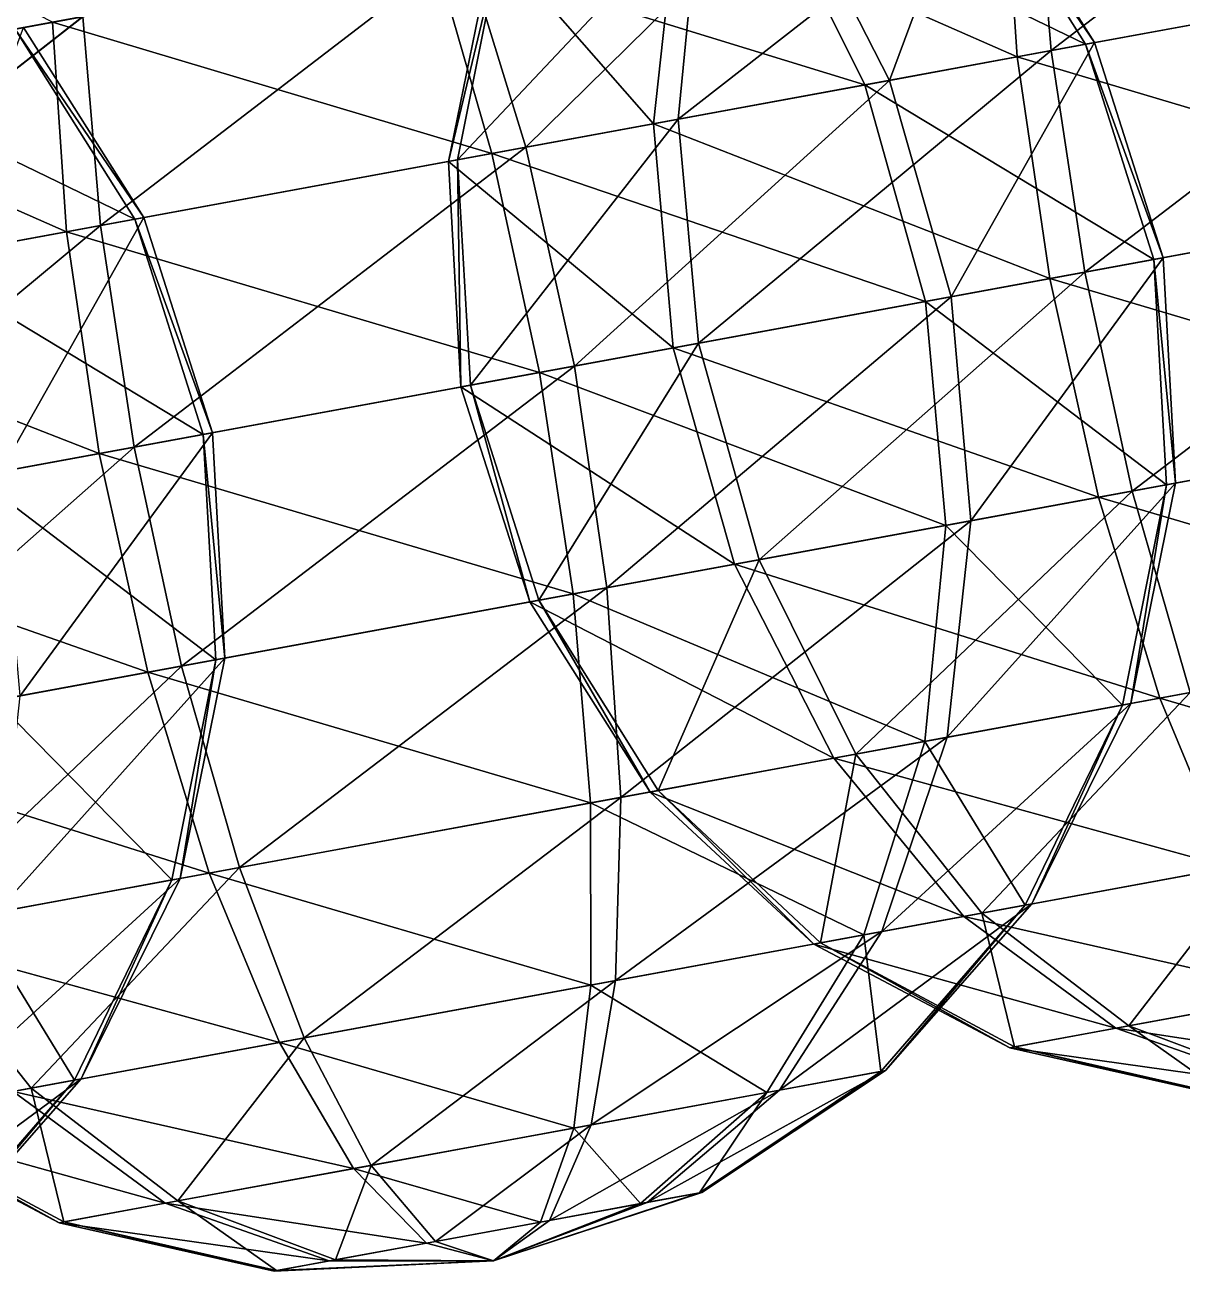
# Model space of a CAD drawing. Header units: metres. Extents: x -550 to 12, y -466 to 28.
# Drawn here: x -82.45 to -42.33, y -273.66 to -230.45 of the extents above; entities that cross this region are included whole.
import ezdxf

# ---------------------------------------------------------------- set-up
doc = ezdxf.new("R2010")
doc.units = ezdxf.units.M

msp = doc.modelspace()

# ---------------------------------------------------------------- linework, layer by layer
for points in [[(-46.86727, -231.34595, -1143.226), (-47.474937, -224.10083, -1140.3152), (-34.251488, -221.66681, -1140.0292), (-34.25139, -221.6667, -1140.029)], [(-46.86727, -231.34595, -1143.226), (-34.251488, -221.66681, -1140.0292), (-32.11843, -228.63116, -1142.907), (-32.118332, -228.63106, -1142.9069)], [(-92.03033, -232.30203, -1018.61584), (-89.91087, -225.59433, -1015.17377), (-80.44564, -223.85208, -1020.46063), (-80.44554, -223.85197, -1020.4605)], [(-92.03033, -232.30203, -1018.61584), (-80.44564, -223.85208, -1020.46063), (-80.43783, -230.16823, -1025.091), (-80.43773, -230.16812, -1025.0908)], [(-59.79702, -233.7259, -1136.0039), (-59.067436, -226.23463, -1133.8402), (-47.474937, -224.10083, -1140.3152), (-47.47484, -224.10072, -1140.3151)], [(-59.79702, -233.7259, -1136.0039), (-47.474937, -224.10083, -1140.3152), (-46.86727, -231.34595, -1143.226), (-46.867172, -231.34584, -1143.2258)], [(-48.03828, -231.5615, -1087.2578), (-48.524834, -224.29408, -1090.1356), (-59.836014, -226.3761, -1097.1061), (-59.835915, -226.37599, -1097.106)], [(-45.67643, -231.12674, -991.76447), (-49.81643, -224.53181, -992.6015), (-56.671783, -225.79366, -981.10034), (-56.671684, -225.79355, -981.1002)], [(-52.465343, -232.37637, -1019.908), (-55.9032, -225.65219, -1017.83435), (-49.535107, -224.48003, -1006.0471), (-49.535007, -224.47992, -1006.047)], [(-52.465343, -232.37637, -1019.908), (-49.535107, -224.48003, -1006.0471), (-45.36266, -231.06898, -1006.76105), (-45.36256, -231.06888, -1006.7609)], [(-45.36266, -231.06898, -1006.76105), (-49.535107, -224.48003, -1006.0471), (-49.81643, -224.53181, -992.6015), (-49.81633, -224.53171, -992.6014)], [(-45.36266, -231.06898, -1006.76105), (-49.81643, -224.53181, -992.6015), (-45.67643, -231.12674, -991.76447), (-45.67633, -231.12663, -991.76434)], [(-33.289444, -228.84671, -1086.9388), (-48.524834, -224.29408, -1090.1356), (-48.03828, -231.5615, -1087.2578), (-48.03818, -231.56139, -1087.2577)], [(-81.487724, -230.36148, -974.9113), (-90.538414, -225.70984, -985.18054), (-92.798904, -232.44351, -981.88184), (-92.798805, -232.4434, -981.8817)], [(-53.322582, -232.53416, -978.9365), (-56.671783, -225.79366, -981.10034), (-68.264275, -227.92746, -974.62524), (-68.264175, -227.92735, -974.6251)], [(-65.08132, -234.69856, -1027.6826), (-67.21438, -227.73422, -1024.8049), (-55.9032, -225.65219, -1017.83435), (-55.9031, -225.65208, -1017.8342)], [(-65.08132, -234.69856, -1027.6826), (-55.9032, -225.65219, -1017.83435), (-52.465343, -232.37637, -1019.908), (-52.465244, -232.37627, -1019.9079)], [(-45.67643, -231.12674, -991.76447), (-56.671783, -225.79366, -981.10034), (-53.322582, -232.53416, -978.9365), (-53.322483, -232.53406, -978.9364)], [(-67.44317, -235.13332, -1123.176), (-65.92278, -227.49649, -1122.339), (-59.067436, -226.23463, -1133.8402), (-59.067337, -226.23453, -1133.8401)], [(-67.44317, -235.13332, -1123.176), (-59.067436, -226.23463, -1133.8402), (-59.79702, -233.7259, -1136.0039), (-59.79692, -233.7258, -1136.0038)], [(-60.65426, -233.8837, -1095.0325), (-59.836014, -226.3761, -1097.1061), (-66.2041, -227.54826, -1108.8934), (-66.204, -227.54816, -1108.8933)], [(-48.03828, -231.5615, -1087.2578), (-59.836014, -226.3761, -1097.1061), (-60.65426, -233.8837, -1095.0325), (-60.65416, -233.88359, -1095.0323)], [(-67.75694, -235.19107, -1108.1794), (-66.2041, -227.54826, -1108.8934), (-65.92278, -227.49649, -1122.339), (-65.92268, -227.49638, -1122.3389)], [(-67.75694, -235.19107, -1108.1794), (-65.92278, -227.49649, -1122.339), (-67.44317, -235.13332, -1123.176), (-67.44307, -235.13321, -1123.1759)], [(-60.65426, -233.8837, -1095.0325), (-66.2041, -227.54826, -1108.8934), (-67.75694, -235.19107, -1108.1794), (-67.75684, -235.19096, -1108.1793)], [(-66.252335, -234.91411, -971.71454), (-68.264275, -227.92746, -974.62524), (-81.487724, -230.36148, -974.9113), (-81.487625, -230.36137, -974.9112)], [(-79.83016, -237.41336, -1028.0017), (-80.43783, -230.16823, -1025.091), (-67.21438, -227.73422, -1024.8049), (-67.21428, -227.73412, -1024.8048)], [(-79.83016, -237.41336, -1028.0017), (-67.21438, -227.73422, -1024.8049), (-65.08132, -234.69856, -1027.6826), (-65.08122, -234.69846, -1027.6825)], [(-53.322582, -232.53416, -978.9365), (-68.264275, -227.92746, -974.62524), (-66.252335, -234.91411, -971.71454), (-66.252235, -234.914, -971.7144)], [(-31.64436, -236.43892, -1085.946), (-33.289444, -228.84671, -1086.9388), (-48.03828, -231.5615, -1087.2578), (-48.03818, -231.56139, -1087.2577)], [(-45.701164, -239.02632, -1144.2188), (-46.86727, -231.34595, -1143.226), (-32.11843, -228.63116, -1142.907), (-32.118332, -228.63106, -1142.9069)], [(-32.11843, -228.63116, -1142.907), (-32.11843, -228.63116, -1142.907), (-46.86727, -231.34595, -1143.226), (-46.867172, -231.34584, -1143.2258)], [(-45.701164, -239.02632, -1144.2188), (-32.11843, -228.63116, -1142.907), (-30.432041, -236.21577, -1143.8884), (-30.431942, -236.21567, -1143.8883)], [(-92.75991, -239.7933, -1020.77966), (-92.03033, -232.30203, -1018.61584), (-80.43783, -230.16823, -1025.091), (-80.43773, -230.16812, -1025.0908)], [(-92.75991, -239.7933, -1020.77966), (-80.43783, -230.16823, -1025.091), (-79.83016, -237.41336, -1028.0017), (-79.83006, -237.41325, -1028.0016)], [(-81.001175, -237.62889, -972.03357), (-81.487724, -230.36148, -974.9113), (-92.798904, -232.44351, -981.88184), (-92.798805, -232.4434, -981.8817)], [(-78.639305, -237.19415, -876.54016), (-82.779305, -230.59923, -877.3772), (-89.63466, -231.86107, -865.87604), (-89.63456, -231.86096, -865.8759)], [(-85.42822, -238.44379, -904.6837), (-82.497986, -230.54744, -890.8228), (-78.32553, -237.1364, -891.53674), (-78.32543, -237.13629, -891.5366)], [(-78.32553, -237.1364, -891.53674), (-82.497986, -230.54744, -890.8228), (-82.779305, -230.59923, -877.3772), (-82.779205, -230.59912, -877.3771)], [(-78.32553, -237.1364, -891.53674), (-82.779305, -230.59923, -877.3772), (-78.639305, -237.19415, -876.54016), (-78.639206, -237.19405, -876.54004)], [(-66.252335, -234.91411, -971.71454), (-81.487724, -230.36148, -974.9113), (-81.001175, -237.62889, -972.03357), (-81.001076, -237.62878, -972.03345)], [(-43.305508, -238.58536, -991.47894), (-45.67643, -231.12674, -991.76447), (-53.322582, -232.53416, -978.9365), (-53.322483, -232.53406, -978.9364)], [(-50.333908, -239.87906, -1020.6153), (-52.465343, -232.37637, -1019.908), (-45.36266, -231.06898, -1006.76105), (-45.36256, -231.06888, -1006.7609)], [(-50.333908, -239.87906, -1020.6153), (-45.36266, -231.06898, -1006.76105), (-42.980667, -238.52556, -1007.0046), (-42.980568, -238.52545, -1007.00446)], [(-42.980667, -238.52556, -1007.0046), (-45.36266, -231.06898, -1006.76105), (-45.67643, -231.12674, -991.76447), (-45.67633, -231.12663, -991.76434)], [(-42.980667, -238.52556, -1007.0046), (-45.67643, -231.12674, -991.76447), (-43.305508, -238.58536, -991.47894), (-43.30541, -238.58525, -991.4788)], [(-46.913483, -239.24948, -1086.2764), (-48.03828, -231.5615, -1087.2578), (-60.65426, -233.8837, -1095.0325), (-60.65416, -233.88359, -1095.0323)], [(-59.087025, -241.49023, -1136.742), (-59.79702, -233.7259, -1136.0039), (-46.86727, -231.34595, -1143.226), (-46.867172, -231.34584, -1143.2258)], [(-59.087025, -241.49023, -1136.742), (-46.86727, -231.34595, -1143.226), (-45.701164, -239.02632, -1144.2188), (-45.701065, -239.02621, -1144.2186)], [(-31.64436, -236.43892, -1085.946), (-48.03828, -231.5615, -1087.2578), (-46.913483, -239.24948, -1086.2764), (-46.913383, -239.24937, -1086.2762)], [(-78.639305, -237.19415, -876.54016), (-89.63466, -231.86107, -865.87604), (-86.28546, -238.60158, -863.7122), (-86.28536, -238.60147, -863.7121)], [(-81.001175, -237.62889, -972.03357), (-92.798904, -232.44351, -981.88184), (-93.61715, -239.9511, -979.80817), (-93.61705, -239.95099, -979.80804)], [(-63.39493, -242.28317, -1028.6642), (-65.08132, -234.69856, -1027.6826), (-52.465343, -232.37637, -1019.908), (-52.465244, -232.37627, -1019.9079)], [(-63.39493, -242.28317, -1028.6642), (-52.465343, -232.37637, -1019.908), (-50.333908, -239.87906, -1020.6153), (-50.33381, -239.87895, -1020.6152)], [(-51.221386, -240.0424, -978.1985), (-53.322582, -232.53416, -978.9365), (-66.252335, -234.91411, -971.71454), (-66.252235, -234.914, -971.7144)], [(-43.305508, -238.58536, -991.47894), (-53.322582, -232.53416, -978.9365), (-51.221386, -240.0424, -978.1985), (-51.221287, -240.0423, -978.19836)], [(-67.0029, -242.9473, -1123.4615), (-67.44317, -235.13332, -1123.176), (-59.79702, -233.7259, -1136.0039), (-59.79692, -233.7258, -1136.0038)], [(-67.0029, -242.9473, -1123.4615), (-59.79702, -233.7259, -1136.0039), (-59.087025, -241.49023, -1136.742), (-59.086926, -241.49013, -1136.7418)], [(-59.974503, -241.6536, -1094.3252), (-60.65426, -233.8837, -1095.0325), (-67.75694, -235.19107, -1108.1794), (-67.75684, -235.19096, -1108.1793)], [(-46.913483, -239.24948, -1086.2764), (-60.65426, -233.8837, -1095.0325), (-59.974503, -241.6536, -1094.3252), (-59.974403, -241.65349, -1094.3251)], [(-64.607254, -242.50632, -970.72174), (-66.252335, -234.91411, -971.71454), (-81.001175, -237.62889, -972.03357), (-81.001076, -237.62878, -972.03345)], [(-78.664055, -245.09372, -1028.9945), (-79.83016, -237.41336, -1028.0017), (-65.08132, -234.69856, -1027.6826), (-65.08122, -234.69846, -1027.6825)], [(-65.08132, -234.69856, -1027.6826), (-65.08132, -234.69856, -1027.6826), (-79.83016, -237.41336, -1028.0017), (-79.83006, -237.41325, -1028.0016)], [(-78.664055, -245.09372, -1028.9945), (-65.08132, -234.69856, -1027.6826), (-63.39493, -242.28317, -1028.6642), (-63.394833, -242.28307, -1028.6641)], [(-51.221386, -240.0424, -978.1985), (-66.252335, -234.91411, -971.71454), (-64.607254, -242.50632, -970.72174), (-64.607155, -242.50621, -970.7216)], [(-67.32774, -243.00708, -1107.9359), (-67.75694, -235.19107, -1108.1794), (-67.44317, -235.13332, -1123.176), (-67.44307, -235.13321, -1123.1759)], [(-59.974503, -241.6536, -1094.3252), (-67.75694, -235.19107, -1108.1794), (-67.32774, -243.00708, -1107.9359), (-67.327644, -243.00697, -1107.9358)], [(-67.32774, -243.00708, -1107.9359), (-67.44317, -235.13332, -1123.176), (-67.0029, -242.9473, -1123.4615), (-67.0028, -242.94719, -1123.4614)], [(-44.056084, -246.61853, -1143.226), (-45.701164, -239.02632, -1144.2188), (-30.432041, -236.21577, -1143.8884), (-30.431942, -236.21567, -1143.8883)], [(-30.432041, -236.21577, -1143.8884), (-30.432041, -236.21577, -1143.8884), (-45.701164, -239.02632, -1144.2188), (-45.701065, -239.02621, -1144.2186)], [(-44.056084, -246.61853, -1143.226), (-30.432041, -236.21577, -1143.8884), (-29.307241, -243.90375, -1142.907), (-29.307142, -243.90364, -1142.9069)], [(-30.478252, -244.11928, -1086.9388), (-31.64436, -236.43892, -1085.946), (-46.913483, -239.24948, -1086.2764), (-46.913383, -239.24937, -1086.2762)], [(-76.26839, -244.65277, -876.25464), (-78.639305, -237.19415, -876.54016), (-86.28546, -238.60158, -863.7122), (-86.28536, -238.60147, -863.7121)], [(-83.29678, -245.94647, -905.391), (-85.42822, -238.44379, -904.6837), (-78.32553, -237.1364, -891.53674), (-78.32543, -237.13629, -891.5366)], [(-83.29678, -245.94647, -905.391), (-78.32553, -237.1364, -891.53674), (-75.94354, -244.59297, -891.7803), (-75.94344, -244.59286, -891.78015)], [(-75.94354, -244.59297, -891.7803), (-78.32553, -237.1364, -891.53674), (-78.639305, -237.19415, -876.54016), (-78.639206, -237.19405, -876.54004)], [(-75.94354, -244.59297, -891.7803), (-78.639305, -237.19415, -876.54016), (-76.26839, -244.65277, -876.25464), (-76.26829, -244.65266, -876.2545)], [(-79.87637, -245.31688, -971.052), (-81.001175, -237.62889, -972.03357), (-93.61715, -239.9511, -979.80817), (-93.61705, -239.95099, -979.80804)], [(-92.04991, -247.55763, -1021.5177), (-92.75991, -239.7933, -1020.77966), (-79.83016, -237.41336, -1028.0017), (-79.83006, -237.41325, -1028.0016)], [(-92.04991, -247.55763, -1021.5177), (-79.83016, -237.41336, -1028.0017), (-78.664055, -245.09372, -1028.9945), (-78.663956, -245.09361, -1028.9944)], [(-64.607254, -242.50632, -970.72174), (-81.001175, -237.62889, -972.03357), (-79.87637, -245.31688, -971.052), (-79.876274, -245.31677, -971.0519)], [(-76.26839, -244.65277, -876.25464), (-86.28546, -238.60158, -863.7122), (-84.184265, -246.10982, -862.9742), (-84.184166, -246.10971, -862.97406)], [(-42.865242, -246.39932, -991.76447), (-43.305508, -238.58536, -991.47894), (-51.221386, -240.0424, -978.1985), (-51.221287, -240.0423, -978.19836)], [(-49.654152, -247.64894, -1019.908), (-50.333908, -239.87906, -1020.6153), (-42.980667, -238.52556, -1007.0046), (-42.980568, -238.52545, -1007.00446)], [(-49.654152, -247.64894, -1019.908), (-42.980667, -238.52556, -1007.0046), (-42.551468, -246.34157, -1006.76105), (-42.55137, -246.34146, -1006.7609)], [(-42.551468, -246.34157, -1006.76105), (-42.980667, -238.52556, -1007.0046), (-43.305508, -238.58536, -991.47894), (-43.30541, -238.58525, -991.4788)], [(-42.551468, -246.34157, -1006.76105), (-43.305508, -238.58536, -991.47894), (-42.865242, -246.39932, -991.76447), (-42.865143, -246.39922, -991.76434)], [(-45.22709, -246.83408, -1087.2578), (-46.913483, -239.24948, -1086.2764), (-59.974503, -241.6536, -1094.3252), (-59.974403, -241.65349, -1094.3251)], [(-56.98583, -248.99847, -1136.0039), (-59.087025, -241.49023, -1136.742), (-45.701164, -239.02632, -1144.2188), (-45.701065, -239.02621, -1144.2186)], [(-56.98583, -248.99847, -1136.0039), (-45.701164, -239.02632, -1144.2188), (-44.056084, -246.61853, -1143.226), (-44.055984, -246.61842, -1143.2258)], [(-30.478252, -244.11928, -1086.9388), (-46.913483, -239.24948, -1086.2764), (-45.22709, -246.83408, -1087.2578), (-45.22699, -246.83397, -1087.2577)], [(-79.87637, -245.31688, -971.052), (-93.61715, -239.9511, -979.80817), (-92.93739, -247.721, -979.1009), (-92.937294, -247.72089, -979.10077)], [(-50.51139, -247.80673, -978.9365), (-51.221386, -240.0424, -978.1985), (-64.607254, -242.50632, -970.72174), (-64.607155, -242.50621, -970.7216)], [(-62.270134, -249.97113, -1027.6826), (-63.39493, -242.28317, -1028.6642), (-50.333908, -239.87906, -1020.6153), (-50.33381, -239.87895, -1020.6152)], [(-62.270134, -249.97113, -1027.6826), (-50.333908, -239.87906, -1020.6153), (-49.654152, -247.64894, -1019.908), (-49.654053, -247.64883, -1019.9079)], [(-42.865242, -246.39932, -991.76447), (-51.221386, -240.0424, -978.1985), (-50.51139, -247.80673, -978.9365), (-50.51129, -247.80663, -978.9364)], [(-64.63198, -250.40588, -1123.176), (-67.0029, -242.9473, -1123.4615), (-59.087025, -241.49023, -1136.742), (-59.086926, -241.49013, -1136.7418)], [(-64.63198, -250.40588, -1123.176), (-59.087025, -241.49023, -1136.742), (-56.98583, -248.99847, -1136.0039), (-56.98573, -248.99837, -1136.0038)], [(-57.843067, -249.15627, -1095.0325), (-59.974503, -241.6536, -1094.3252), (-67.32774, -243.00708, -1107.9359), (-67.327644, -243.00697, -1107.9358)], [(-45.22709, -246.83408, -1087.2578), (-59.974503, -241.6536, -1094.3252), (-57.843067, -249.15627, -1095.0325), (-57.842968, -249.15616, -1095.0323)], [(-77.018974, -252.68593, -1028.0017), (-78.664055, -245.09372, -1028.9945), (-63.39493, -242.28317, -1028.6642), (-63.394833, -242.28307, -1028.6641)], [(-63.39493, -242.28317, -1028.6642), (-63.39493, -242.28317, -1028.6642), (-78.664055, -245.09372, -1028.9945), (-78.663956, -245.09361, -1028.9944)], [(-77.018974, -252.68593, -1028.0017), (-63.39493, -242.28317, -1028.6642), (-62.270134, -249.97113, -1027.6826), (-62.270035, -249.97102, -1027.6825)], [(-63.441143, -250.18668, -971.71454), (-64.607254, -242.50632, -970.72174), (-79.87637, -245.31688, -971.052), (-79.876274, -245.31677, -971.0519)], [(-50.51139, -247.80673, -978.9365), (-64.607254, -242.50632, -970.72174), (-63.441143, -250.18668, -971.71454), (-63.441044, -250.18657, -971.7144)], [(-64.945755, -250.46365, -1108.1794), (-67.32774, -243.00708, -1107.9359), (-67.0029, -242.9473, -1123.4615), (-67.0028, -242.94719, -1123.4614)], [(-57.843067, -249.15627, -1095.0325), (-67.32774, -243.00708, -1107.9359), (-64.945755, -250.46365, -1108.1794), (-64.945656, -250.46355, -1108.1793)], [(-64.945755, -250.46365, -1108.1794), (-67.0029, -242.9473, -1123.4615), (-64.63198, -250.40588, -1123.176), (-64.63188, -250.40578, -1123.1759)], [(-29.870584, -251.36441, -1089.8496), (-30.478252, -244.11928, -1086.9388), (-45.22709, -246.83408, -1087.2578), (-45.22699, -246.83397, -1087.2577)], [(-42.044136, -253.60518, -1140.3152), (-44.056084, -246.61853, -1143.226), (-29.307241, -243.90375, -1142.907), (-29.307142, -243.90364, -1142.9069)], [(-29.307241, -243.90375, -1142.907), (-29.307241, -243.90375, -1142.907), (-44.056084, -246.61853, -1143.226), (-44.055984, -246.61842, -1143.2258)], [(-75.82812, -252.46674, -876.54016), (-76.26839, -244.65277, -876.25464), (-84.184265, -246.10982, -862.9742), (-84.184166, -246.10971, -862.97406)], [(-82.61703, -253.71635, -904.6837), (-83.29678, -245.94647, -905.391), (-75.94354, -244.59297, -891.7803), (-75.94344, -244.59286, -891.78015)], [(-82.61703, -253.71635, -904.6837), (-75.94354, -244.59297, -891.7803), (-75.51434, -252.40898, -891.53674), (-75.514244, -252.40887, -891.5366)], [(-75.51434, -252.40898, -891.53674), (-75.94354, -244.59297, -891.7803), (-76.26839, -244.65277, -876.25464), (-76.26829, -244.65266, -876.2545)], [(-75.51434, -252.40898, -891.53674), (-76.26839, -244.65277, -876.25464), (-75.82812, -252.46674, -876.54016), (-75.82802, -252.46663, -876.54004)], [(-78.18998, -252.90147, -972.03357), (-79.87637, -245.31688, -971.052), (-92.93739, -247.721, -979.1009), (-92.937294, -247.72089, -979.10077)], [(-89.948715, -255.06587, -1020.77966), (-92.04991, -247.55763, -1021.5177), (-78.664055, -245.09372, -1028.9945), (-78.663956, -245.09361, -1028.9944)], [(-89.948715, -255.06587, -1020.77966), (-78.664055, -245.09372, -1028.9945), (-77.018974, -252.68593, -1028.0017), (-77.018875, -252.68582, -1028.0016)], [(-63.441143, -250.18668, -971.71454), (-79.87637, -245.31688, -971.052), (-78.18998, -252.90147, -972.03357), (-78.18988, -252.90137, -972.03345)], [(-75.82812, -252.46674, -876.54016), (-84.184265, -246.10982, -862.9742), (-83.474266, -253.87415, -863.7122), (-83.47417, -253.87404, -863.7121)], [(-53.636627, -255.73898, -1133.8402), (-56.98583, -248.99847, -1136.0039), (-44.056084, -246.61853, -1143.226), (-44.055984, -246.61842, -1143.2258)], [(-53.636627, -255.73898, -1133.8402), (-44.056084, -246.61853, -1143.226), (-42.044136, -253.60518, -1140.3152), (-42.044037, -253.60507, -1140.3151)], [(-44.385628, -254.03616, -992.6015), (-42.865242, -246.39932, -991.76447), (-50.51139, -247.80673, -978.9365), (-50.51129, -247.80663, -978.9364)], [(-50.472397, -255.15654, -1017.83435), (-49.654152, -247.64894, -1019.908), (-42.551468, -246.34157, -1006.76105), (-42.55137, -246.34146, -1006.7609)], [(-50.472397, -255.15654, -1017.83435), (-42.551468, -246.34157, -1006.76105), (-44.10431, -253.98438, -1006.0471), (-44.10421, -253.98427, -1006.047)], [(-44.10431, -253.98438, -1006.0471), (-42.865242, -246.39932, -991.76447), (-44.385628, -254.03616, -992.6015), (-44.38553, -254.03606, -992.6014)], [(-44.10431, -253.98438, -1006.0471), (-42.551468, -246.34157, -1006.76105), (-42.865242, -246.39932, -991.76447), (-42.865143, -246.39922, -991.76434)], [(-43.094032, -253.79843, -1090.1356), (-45.22709, -246.83408, -1087.2578), (-57.843067, -249.15627, -1095.0325), (-57.842968, -249.15616, -1095.0323)], [(-29.870584, -251.36441, -1089.8496), (-45.22709, -246.83408, -1087.2578), (-43.094032, -253.79843, -1090.1356), (-43.093933, -253.79832, -1090.1355)], [(-78.18998, -252.90147, -972.03357), (-92.93739, -247.721, -979.1009), (-90.805954, -255.22366, -979.80817), (-90.805855, -255.22356, -979.80804)], [(-51.240982, -255.298, -981.10034), (-50.51139, -247.80673, -978.9365), (-63.441143, -250.18668, -971.71454), (-63.441044, -250.18657, -971.7144)], [(-61.783577, -257.23856, -1024.8049), (-62.270134, -249.97113, -1027.6826), (-49.654152, -247.64894, -1019.908), (-49.654053, -247.64883, -1019.9079)], [(-61.783577, -257.23856, -1024.8049), (-49.654152, -247.64894, -1019.908), (-50.472397, -255.15654, -1017.83435), (-50.472298, -255.15643, -1017.8342)], [(-44.385628, -254.03616, -992.6015), (-50.51139, -247.80673, -978.9365), (-51.240982, -255.298, -981.10034), (-51.240883, -255.2979, -981.1002)], [(-54.40521, -255.88045, -1097.1061), (-57.843067, -249.15627, -1095.0325), (-64.945755, -250.46365, -1108.1794), (-64.945656, -250.46355, -1108.1793)], [(-60.49198, -257.00082, -1122.339), (-64.63198, -250.40588, -1123.176), (-56.98583, -248.99847, -1136.0039), (-56.98573, -248.99837, -1136.0038)], [(-60.49198, -257.00082, -1122.339), (-56.98583, -248.99847, -1136.0039), (-53.636627, -255.73898, -1133.8402), (-53.636528, -255.73888, -1133.8401)], [(-43.094032, -253.79843, -1090.1356), (-57.843067, -249.15627, -1095.0325), (-54.40521, -255.88045, -1097.1061), (-54.40511, -255.88034, -1097.106)], [(-75.00703, -259.67258, -1025.091), (-77.018974, -252.68593, -1028.0017), (-62.270134, -249.97113, -1027.6826), (-62.270035, -249.97102, -1027.6825)], [(-62.270134, -249.97113, -1027.6826), (-62.270134, -249.97113, -1027.6826), (-77.018974, -252.68593, -1028.0017), (-77.018875, -252.68582, -1028.0016)], [(-75.00703, -259.67258, -1025.091), (-62.270134, -249.97113, -1027.6826), (-61.783577, -257.23856, -1024.8049), (-61.783478, -257.23846, -1024.8048)], [(-62.833473, -257.43182, -974.62524), (-63.441143, -250.18668, -971.71454), (-78.18998, -252.90147, -972.03357), (-78.18988, -252.90137, -972.03345)], [(-60.7733, -257.0526, -1108.8934), (-64.945755, -250.46365, -1108.1794), (-64.63198, -250.40588, -1123.176), (-64.63188, -250.40578, -1123.1759)], [(-54.40521, -255.88045, -1097.1061), (-64.945755, -250.46365, -1108.1794), (-60.7733, -257.0526, -1108.8934), (-60.7732, -257.05252, -1108.8933)], [(-60.7733, -257.0526, -1108.8934), (-64.63198, -250.40588, -1123.176), (-60.49198, -257.00082, -1122.339), (-60.491882, -257.00073, -1122.3389)], [(-51.240982, -255.298, -981.10034), (-63.441143, -250.18668, -971.71454), (-62.833473, -257.43182, -974.62524), (-62.833374, -257.43173, -974.6251)], [(-29.862772, -257.68054, -1094.4799), (-29.870584, -251.36441, -1089.8496), (-43.094032, -253.79843, -1090.1356), (-43.093933, -253.79832, -1090.1355)], [(-86.59952, -261.80637, -1018.61584), (-89.948715, -255.06587, -1020.77966), (-77.018974, -252.68593, -1028.0017), (-77.018875, -252.68582, -1028.0016)], [(-86.59952, -261.80637, -1018.61584), (-77.018974, -252.68593, -1028.0017), (-75.00703, -259.67258, -1025.091), (-75.00693, -259.6725, -1025.0908)], [(-77.3485, -260.10358, -877.3772), (-75.82812, -252.46674, -876.54016), (-83.474266, -253.87415, -863.7122), (-83.47417, -253.87404, -863.7121)], [(-83.43527, -261.22394, -902.61005), (-82.61703, -253.71635, -904.6837), (-75.51434, -252.40898, -891.53674), (-75.514244, -252.40887, -891.5366)], [(-83.43527, -261.22394, -902.61005), (-75.51434, -252.40898, -891.53674), (-77.067184, -260.0518, -890.8228), (-77.067085, -260.0517, -890.8227)], [(-77.067184, -260.0518, -890.8228), (-75.82812, -252.46674, -876.54016), (-77.3485, -260.10358, -877.3772), (-77.348404, -260.1035, -877.3771)], [(-77.067184, -260.0518, -890.8228), (-75.51434, -252.40898, -891.53674), (-75.82812, -252.46674, -876.54016), (-75.82802, -252.46663, -876.54004)], [(-76.05692, -259.8658, -974.9113), (-78.18998, -252.90147, -972.03357), (-90.805954, -255.22366, -979.80817), (-90.805855, -255.22356, -979.80804)], [(-62.833473, -257.43182, -974.62524), (-78.18998, -252.90147, -972.03357), (-76.05692, -259.8658, -974.9113), (-76.05682, -259.86572, -974.9112)], [(-49.267666, -261.25238, -1130.3981), (-53.636627, -255.73898, -1133.8402), (-42.044136, -253.60518, -1140.3152), (-42.044037, -253.60507, -1140.3151)], [(-49.267666, -261.25238, -1130.3981), (-42.044136, -253.60518, -1140.3152), (-39.802437, -259.51013, -1135.6849), (-39.802338, -259.51004, -1135.6848)], [(-77.3485, -260.10358, -877.3772), (-83.474266, -253.87415, -863.7122), (-84.20386, -261.36542, -865.87604), (-84.20376, -261.36533, -865.8759)], [(-40.65967, -259.6679, -1094.7134), (-43.094032, -253.79843, -1090.1356), (-54.40521, -255.88045, -1097.1061), (-54.40511, -255.88034, -1097.106)], [(-52.732887, -261.8902, -1014.53564), (-50.472397, -255.15654, -1017.83435), (-44.10431, -253.98438, -1006.0471), (-44.10421, -253.98427, -1006.047)], [(-52.732887, -261.8902, -1014.53564), (-44.10431, -253.98438, -1006.0471), (-47.53336, -260.93314, -1004.91144), (-47.53326, -260.93304, -1004.9113)], [(-47.763058, -260.9754, -993.9331), (-44.385628, -254.03616, -992.6015), (-51.240982, -255.298, -981.10034), (-51.240883, -255.2979, -981.1002)], [(-47.53336, -260.93314, -1004.91144), (-44.385628, -254.03616, -992.6015), (-47.763058, -260.9754, -993.9331), (-47.76296, -260.9753, -993.933)], [(-47.53336, -260.93314, -1004.91144), (-44.10431, -253.98438, -1006.0471), (-44.385628, -254.03616, -992.6015), (-44.38553, -254.03606, -992.6014)], [(-29.862772, -257.68054, -1094.4799), (-43.094032, -253.79843, -1090.1356), (-40.65967, -259.6679, -1094.7134), (-40.659573, -259.66782, -1094.7133)], [(-76.05692, -259.8658, -974.9113), (-90.805954, -255.22366, -979.80817), (-87.3681, -261.94785, -981.88184), (-87.368004, -261.94775, -981.8817)], [(-53.36043, -262.0057, -984.5424), (-51.240982, -255.298, -981.10034), (-62.833473, -257.43182, -974.62524), (-62.833374, -257.43173, -974.6251)], [(-61.968422, -263.59015, -1020.22705), (-61.783577, -257.23856, -1024.8049), (-50.472397, -255.15654, -1017.83435), (-50.472298, -255.15643, -1017.8342)], [(-61.968422, -263.59015, -1020.22705), (-50.472397, -255.15654, -1017.83435), (-52.732887, -261.8902, -1014.53564), (-52.732788, -261.8901, -1014.5355)], [(-47.763058, -260.9754, -993.9331), (-51.240982, -255.298, -981.10034), (-53.36043, -262.0057, -984.5424), (-53.360332, -262.0056, -984.5423)], [(-54.86504, -262.28268, -1121.0073), (-60.49198, -257.00082, -1122.339), (-53.636627, -255.73898, -1133.8402), (-53.636528, -255.73888, -1133.8401)], [(-54.86504, -262.28268, -1121.0073), (-53.636627, -255.73898, -1133.8402), (-49.267666, -261.25238, -1130.3981), (-49.267567, -261.2523, -1130.398)], [(-49.89521, -261.3679, -1100.4048), (-54.40521, -255.88045, -1097.1061), (-60.7733, -257.0526, -1108.8934), (-60.7732, -257.05252, -1108.8933)], [(-40.65967, -259.6679, -1094.7134), (-54.40521, -255.88045, -1097.1061), (-49.89521, -261.3679, -1100.4048), (-49.89511, -261.3678, -1100.4047)], [(-55.094734, -262.32495, -1110.029), (-60.7733, -257.0526, -1108.8934), (-60.49198, -257.00082, -1122.339), (-60.491882, -257.00073, -1122.3389)], [(-49.89521, -261.3679, -1100.4048), (-60.7733, -257.0526, -1108.8934), (-55.094734, -262.32495, -1110.029), (-55.094635, -262.32486, -1110.0289)], [(-55.094734, -262.32495, -1110.029), (-60.49198, -257.00082, -1122.339), (-54.86504, -262.28268, -1121.0073), (-54.86494, -262.2826, -1121.0072)], [(-62.82566, -263.74796, -979.25555), (-62.833473, -257.43182, -974.62524), (-76.05692, -259.8658, -974.9113), (-76.05682, -259.86572, -974.9112)], [(-72.76533, -265.5775, -1020.46063), (-75.00703, -259.67258, -1025.091), (-61.783577, -257.23856, -1024.8049), (-61.783478, -257.23846, -1024.8048)], [(-61.783577, -257.23856, -1024.8049), (-61.783577, -257.23856, -1024.8049), (-75.00703, -259.67258, -1025.091), (-75.00693, -259.6725, -1025.0908)], [(-72.76533, -265.5775, -1020.46063), (-61.783577, -257.23856, -1024.8049), (-61.968422, -263.59015, -1020.22705), (-61.968323, -263.59006, -1020.2269)], [(-53.36043, -262.0057, -984.5424), (-62.833473, -257.43182, -974.62524), (-62.82566, -263.74796, -979.25555), (-62.82556, -263.74786, -979.25543)], [(-82.23056, -267.31976, -1015.17377), (-86.59952, -261.80637, -1018.61584), (-75.00703, -259.67258, -1025.091), (-75.00693, -259.6725, -1025.0908)], [(-82.23056, -267.31976, -1015.17377), (-75.00703, -259.67258, -1025.091), (-72.76533, -265.5775, -1020.46063), (-72.76523, -265.57742, -1020.4605)], [(-38.08991, -264.04257, -1100.6793), (-40.65967, -259.6679, -1094.7134), (-49.89521, -261.3679, -1100.4048), (-49.89511, -261.3678, -1100.4047)], [(-44.17668, -265.16293, -1125.9122), (-49.267666, -261.25238, -1130.3981), (-39.802437, -259.51013, -1135.6849), (-39.802338, -259.51004, -1135.6848)], [(-44.17668, -265.16293, -1125.9122), (-39.802437, -259.51013, -1135.6849), (-37.48375, -263.93097, -1129.6506), (-37.48365, -263.93088, -1129.6505)], [(-73.62257, -265.73532, -979.48914), (-76.05692, -259.8658, -974.9113), (-87.3681, -261.94785, -981.88184), (-87.368004, -261.94775, -981.8817)], [(-85.69576, -267.9576, -899.31134), (-83.43527, -261.22394, -902.61005), (-77.067184, -260.0518, -890.8228), (-77.067085, -260.0517, -890.8227)], [(-85.69576, -267.9576, -899.31134), (-77.067184, -260.0518, -890.8228), (-80.49623, -267.00055, -889.68713), (-80.49613, -267.00046, -889.687)], [(-80.72594, -267.04282, -878.7088), (-77.3485, -260.10358, -877.3772), (-84.20386, -261.36542, -865.87604), (-84.20376, -261.36533, -865.8759)], [(-80.49623, -267.00055, -889.68713), (-77.3485, -260.10358, -877.3772), (-80.72594, -267.04282, -878.7088), (-80.72584, -267.04272, -878.7087)], [(-80.49623, -267.00055, -889.68713), (-77.067184, -260.0518, -890.8228), (-77.3485, -260.10358, -877.3772), (-77.348404, -260.1035, -877.3771)], [(-62.82566, -263.74796, -979.25555), (-76.05692, -259.8658, -974.9113), (-73.62257, -265.73532, -979.48914), (-73.62247, -265.73523, -979.489)], [(-56.281563, -267.39105, -1010.2367), (-52.732887, -261.8902, -1014.53564), (-47.53336, -260.93314, -1004.91144), (-47.53326, -260.93304, -1004.9113)], [(-56.281563, -267.39105, -1010.2367), (-47.53336, -260.93314, -1004.91144), (-52.604942, -266.7143, -1003.43134), (-52.604843, -266.7142, -1003.4312)], [(-52.767365, -266.7442, -995.6685), (-47.763058, -260.9754, -993.9331), (-53.36043, -262.0057, -984.5424), (-53.360332, -262.0056, -984.5423)], [(-52.604942, -266.7143, -1003.43134), (-47.763058, -260.9754, -993.9331), (-52.767365, -266.7442, -995.6685), (-52.767265, -266.7441, -995.6684)], [(-52.604942, -266.7143, -1003.43134), (-47.53336, -260.93314, -1004.91144), (-47.763058, -260.9754, -993.9331), (-47.76296, -260.9753, -993.933)], [(-80.72594, -267.04282, -878.7088), (-84.20386, -261.36542, -865.87604), (-86.3233, -268.07312, -869.3181), (-86.323204, -268.07303, -869.318)], [(-44.62042, -265.24463, -1104.7037), (-49.89521, -261.3679, -1100.4048), (-55.094734, -262.32495, -1110.029), (-55.094635, -262.32486, -1110.0289)], [(-48.13462, -265.89148, -1119.272), (-54.86504, -262.28268, -1121.0073), (-49.267666, -261.25238, -1130.3981), (-49.267567, -261.2523, -1130.398)], [(-38.08991, -264.04257, -1100.6793), (-49.89521, -261.3679, -1100.4048), (-44.62042, -265.24463, -1104.7037), (-44.62032, -265.24454, -1104.7036)], [(-48.13462, -265.89148, -1119.272), (-49.267666, -261.25238, -1130.3981), (-44.17668, -265.16293, -1125.9122), (-44.176582, -265.16284, -1125.9121)], [(-87.82793, -268.35007, -1005.7831), (-86.59952, -261.80637, -1018.61584), (-82.23056, -267.31976, -1015.17377), (-82.23046, -267.31967, -1015.17365)], [(-73.62257, -265.73532, -979.48914), (-87.3681, -261.94785, -981.88184), (-82.8581, -267.43527, -985.18054), (-82.858, -267.43518, -985.1804)], [(-56.725304, -267.47272, -989.0283), (-53.36043, -262.0057, -984.5424), (-62.82566, -263.74796, -979.25555), (-62.82556, -263.74786, -979.25543)], [(-62.812077, -268.5931, -1014.2611), (-61.968422, -263.59015, -1020.22705), (-52.732887, -261.8902, -1014.53564), (-52.732788, -261.8901, -1014.5355)], [(-62.812077, -268.5931, -1014.2611), (-52.732887, -261.8902, -1014.53564), (-56.281563, -267.39105, -1010.2367), (-56.281464, -267.39096, -1010.2366)], [(-52.767365, -266.7442, -995.6685), (-53.36043, -262.0057, -984.5424), (-56.725304, -267.47272, -989.0283), (-56.725204, -267.47263, -989.0282)], [(-48.297043, -265.92136, -1111.5092), (-55.094734, -262.32495, -1110.029), (-54.86504, -262.28268, -1121.0073), (-54.86494, -262.2826, -1121.0072)], [(-48.297043, -265.92136, -1111.5092), (-54.86504, -262.28268, -1121.0073), (-48.13462, -265.89148, -1119.272), (-48.13452, -265.8914, -1119.2719)], [(-44.62042, -265.24463, -1104.7037), (-55.094734, -262.32495, -1110.029), (-48.297043, -265.92136, -1111.5092), (-48.296944, -265.92126, -1111.509)], [(-63.418236, -268.70468, -985.2899), (-62.82566, -263.74796, -979.25555), (-73.62257, -265.73532, -979.48914), (-73.62247, -265.73523, -979.489)], [(-70.44664, -269.99838, -1014.4263), (-72.76533, -265.5775, -1020.46063), (-61.968422, -263.59015, -1020.22705), (-61.968323, -263.59006, -1020.2269)], [(-61.968422, -263.59015, -1020.22705), (-61.968422, -263.59015, -1020.22705), (-72.76533, -265.5775, -1020.46063), (-72.76523, -265.57742, -1020.4605)], [(-70.44664, -269.99838, -1014.4263), (-61.968422, -263.59015, -1020.22705), (-62.812077, -268.5931, -1014.2611), (-62.811977, -268.59302, -1014.261)], [(-56.725304, -267.47272, -989.0283), (-62.82566, -263.74796, -979.25555), (-63.418236, -268.70468, -985.2899), (-63.418137, -268.7046, -985.2898)], [(-38.71061, -267.20416, -1120.6884), (-44.17668, -265.16293, -1125.9122), (-37.48375, -263.93097, -1129.6506), (-37.48365, -263.93088, -1129.6505)], [(-35.559864, -266.6242, -1107.6268), (-38.08991, -264.04257, -1100.6793), (-44.62042, -265.24463, -1104.7037), (-44.62032, -265.24454, -1104.7036)], [(-38.940308, -267.24646, -1109.7101), (-44.62042, -265.24463, -1104.7037), (-48.297043, -265.92136, -1111.5092), (-48.296944, -265.92126, -1111.509)], [(-40.75939, -267.5813, -1117.2511), (-48.13462, -265.89148, -1119.272), (-44.17668, -265.16293, -1125.9122), (-44.176582, -265.16284, -1125.9121)], [(-35.559864, -266.6242, -1107.6268), (-44.62042, -265.24463, -1104.7037), (-38.940308, -267.24646, -1109.7101), (-38.94021, -267.24637, -1109.71)], [(-40.75939, -267.5813, -1117.2511), (-44.17668, -265.16293, -1125.9122), (-38.71061, -267.20416, -1120.6884), (-38.71051, -267.20407, -1120.6882)], [(-71.052795, -270.10995, -985.4551), (-73.62257, -265.73532, -979.48914), (-82.8581, -267.43527, -985.18054), (-82.858, -267.43518, -985.1804)], [(-77.13957, -271.23035, -1010.68787), (-82.23056, -267.31976, -1015.17377), (-72.76533, -265.5775, -1020.46063), (-72.76523, -265.57742, -1020.4605)], [(-77.13957, -271.23035, -1010.68787), (-72.76533, -265.5775, -1020.46063), (-70.44664, -269.99838, -1014.4263), (-70.44654, -269.9983, -1014.42615)], [(-63.418236, -268.70468, -985.2899), (-73.62257, -265.73532, -979.48914), (-71.052795, -270.10995, -985.4551), (-71.0527, -270.10986, -985.45496)], [(-40.843464, -267.59677, -1113.2328), (-48.297043, -265.92136, -1111.5092), (-48.13462, -265.89148, -1119.272), (-48.13452, -265.8914, -1119.2719)], [(-38.940308, -267.24646, -1109.7101), (-48.297043, -265.92136, -1111.5092), (-40.843464, -267.59677, -1113.2328), (-40.843365, -267.59668, -1113.2327)], [(-40.843464, -267.59677, -1113.2328), (-48.13462, -265.89148, -1119.272), (-40.75939, -267.5813, -1117.2511), (-40.759293, -267.5812, -1117.251)], [(-89.24444, -273.45847, -895.0124), (-85.69576, -267.9576, -899.31134), (-80.49623, -267.00055, -889.68713), (-80.49613, -267.00046, -889.687)], [(-89.24444, -273.45847, -895.0124), (-80.49623, -267.00055, -889.68713), (-85.56782, -272.7817, -888.20703), (-85.56772, -272.78162, -888.2069)], [(-85.56782, -272.7817, -888.20703), (-80.49623, -267.00055, -889.68713), (-80.72594, -267.04282, -878.7088), (-80.72584, -267.04272, -878.7087)], [(-60.8766, -271.2842, -1005.23047), (-56.281563, -267.39105, -1010.2367), (-52.604942, -266.7143, -1003.43134), (-52.604843, -266.7142, -1003.4312)], [(-60.8766, -271.2842, -1005.23047), (-52.604942, -266.7143, -1003.43134), (-58.973442, -270.9339, -1001.70776), (-58.973343, -270.9338, -1001.70764)], [(-58.973442, -270.9339, -1001.70776), (-52.767365, -266.7442, -995.6685), (-59.057514, -270.94937, -997.6894), (-59.057415, -270.94928, -997.6893)], [(-59.057514, -270.94937, -997.6894), (-52.767365, -266.7442, -995.6685), (-56.725304, -267.47272, -989.0283), (-56.725204, -267.47263, -989.0282)], [(-58.973442, -270.9339, -1001.70776), (-52.604942, -266.7143, -1003.43134), (-52.767365, -266.7442, -995.6685), (-52.767265, -266.7441, -995.6684)], [(-77.58331, -271.312, -989.4795), (-82.8581, -267.43527, -985.18054), (-88.057625, -268.39233, -994.80475), (-88.057526, -268.39224, -994.8046)], [(-81.09751, -271.95886, -1004.04767), (-87.82793, -268.35007, -1005.7831), (-82.23056, -267.31976, -1015.17377), (-82.23046, -267.31967, -1015.17365)], [(-85.73024, -272.8116, -880.4442), (-80.72594, -267.04282, -878.7088), (-86.3233, -268.07312, -869.3181), (-86.323204, -268.07303, -869.318)], [(-85.56782, -272.7817, -888.20703), (-80.72594, -267.04282, -878.7088), (-85.73024, -272.8116, -880.4442), (-85.73014, -272.81152, -880.4441)], [(-71.052795, -270.10995, -985.4551), (-82.8581, -267.43527, -985.18054), (-77.58331, -271.312, -989.4795), (-77.58321, -271.31192, -989.4794)], [(-81.09751, -271.95886, -1004.04767), (-82.23056, -267.31976, -1015.17377), (-77.13957, -271.23035, -1010.68787), (-77.13947, -271.23026, -1010.68774)], [(-64.25704, -271.90643, -1007.31366), (-62.812077, -268.5931, -1014.2611), (-56.281563, -267.39105, -1010.2367), (-56.281464, -267.39096, -1010.2366)], [(-64.25704, -271.90643, -1007.31366), (-56.281563, -267.39105, -1010.2367), (-60.8766, -271.2842, -1005.23047), (-60.8765, -271.28412, -1005.23035)], [(-61.106297, -271.32648, -994.2522), (-56.725304, -267.47272, -989.0283), (-63.418236, -268.70468, -985.2899), (-63.418137, -268.7046, -985.2898)], [(-59.057514, -270.94937, -997.6894), (-56.725304, -267.47272, -989.0283), (-61.106297, -271.32648, -994.2522), (-61.106197, -271.3264, -994.2521)], [(-81.25993, -271.98877, -996.28485), (-88.057625, -268.39233, -994.80475), (-87.82793, -268.35007, -1005.7831), (-87.82783, -268.34998, -1005.78296)], [(-77.58331, -271.312, -989.4795), (-88.057625, -268.39233, -994.80475), (-81.25993, -271.98877, -996.28485), (-81.259834, -271.98868, -996.2847)], [(-81.25993, -271.98877, -996.28485), (-87.82793, -268.35007, -1005.7831), (-81.09751, -271.95886, -1004.04767), (-81.09741, -271.95877, -1004.04755)], [(-64.570816, -271.9642, -992.317), (-63.418236, -268.70468, -985.2899), (-71.052795, -270.10995, -985.4551), (-71.0527, -270.10986, -985.45496)], [(-68.208984, -272.63385, -1007.3992), (-70.44664, -269.99838, -1014.4263), (-62.812077, -268.5931, -1014.2611), (-62.811977, -268.59302, -1014.261)], [(-62.812077, -268.5931, -1014.2611), (-62.812077, -268.5931, -1014.2611), (-70.44664, -269.99838, -1014.4263), (-70.44654, -269.9983, -1014.42615)], [(-68.208984, -272.63385, -1007.3992), (-62.812077, -268.5931, -1014.2611), (-64.25704, -271.90643, -1007.31366), (-64.25694, -271.90634, -1007.31354)], [(-61.106297, -271.32648, -994.2522), (-63.418236, -268.70468, -985.2899), (-64.570816, -271.9642, -992.317), (-64.57072, -271.9641, -992.3169)], [(-71.6735, -273.27158, -1005.464), (-77.13957, -271.23035, -1010.68787), (-70.44664, -269.99838, -1014.4263), (-70.44654, -269.9983, -1014.42615)], [(-71.6735, -273.27158, -1005.464), (-70.44664, -269.99838, -1014.4263), (-68.208984, -272.63385, -1007.3992), (-68.208885, -272.63376, -1007.39905)], [(-68.52276, -272.69162, -992.4025), (-71.052795, -270.10995, -985.4551), (-77.58331, -271.312, -989.4795), (-77.58321, -271.31192, -989.4794)], [(-64.570816, -271.9642, -992.317), (-71.052795, -270.10995, -985.4551), (-68.52276, -272.69162, -992.4025), (-68.52266, -272.69153, -992.4024)], [(-71.9032, -273.31384, -994.4857), (-77.58331, -271.312, -989.4795), (-81.25993, -271.98877, -996.28485), (-81.259834, -271.98868, -996.2847)], [(-73.72228, -273.64868, -1002.0268), (-81.09751, -271.95886, -1004.04767), (-77.13957, -271.23035, -1010.68787), (-77.13947, -271.23026, -1010.68774)], [(-68.52276, -272.69162, -992.4025), (-77.58331, -271.312, -989.4795), (-71.9032, -273.31384, -994.4857), (-71.9031, -273.31375, -994.4856)], [(-73.72228, -273.64868, -1002.0268), (-77.13957, -271.23035, -1010.68787), (-71.6735, -273.27158, -1005.464), (-71.6734, -273.27148, -1005.46387)], [(-66.20485, -273.30435, -999.8581), (-60.8766, -271.2842, -1005.23047), (-58.973442, -270.9339, -1001.70776), (-58.973343, -270.9338, -1001.70764)], [(-66.20485, -273.30435, -999.8581), (-58.973442, -270.9339, -1001.70776), (-59.057514, -270.94937, -997.6894), (-59.057415, -270.94928, -997.6893)], [(-66.20485, -273.30435, -999.8581), (-59.057514, -270.94937, -997.6894), (-61.106297, -271.32648, -994.2522), (-61.106197, -271.3264, -994.2521)], [(-66.20485, -273.30435, -999.8581), (-64.25704, -271.90643, -1007.31366), (-60.8766, -271.2842, -1005.23047), (-60.8765, -271.28412, -1005.23035)], [(-66.20485, -273.30435, -999.8581), (-61.106297, -271.32648, -994.2522), (-64.570816, -271.9642, -992.317), (-64.57072, -271.9641, -992.3169)], [(-73.80636, -273.66415, -998.0084), (-81.25993, -271.98877, -996.28485), (-81.09751, -271.95886, -1004.04767), (-81.09741, -271.95877, -1004.04755)], [(-71.9032, -273.31384, -994.4857), (-81.25993, -271.98877, -996.28485), (-73.80636, -273.66415, -998.0084), (-73.80626, -273.66406, -998.0083)], [(-73.80636, -273.66415, -998.0084), (-81.09751, -271.95886, -1004.04767), (-73.72228, -273.64868, -1002.0268), (-73.72218, -273.6486, -1002.0267)], [(-66.20485, -273.30435, -999.8581), (-64.570816, -271.9642, -992.317), (-68.52276, -272.69162, -992.4025), (-68.52266, -272.69153, -992.4024)], [(-66.20485, -273.30435, -999.8581), (-68.208984, -272.63385, -1007.3992), (-64.25704, -271.90643, -1007.31366), (-64.25694, -271.90634, -1007.31354)], [(-64.25704, -271.90643, -1007.31366), (-64.25704, -271.90643, -1007.31366), (-68.208984, -272.63385, -1007.3992), (-68.208885, -272.63376, -1007.39905)], [(-66.20485, -273.30435, -999.8581), (-71.6735, -273.27158, -1005.464), (-68.208984, -272.63385, -1007.3992), (-68.208885, -272.63376, -1007.39905)], [(-66.20485, -273.30435, -999.8581), (-68.52276, -272.69162, -992.4025), (-71.9032, -273.31384, -994.4857), (-71.9031, -273.31375, -994.4856)], [(-66.20485, -273.30435, -999.8581), (-71.9032, -273.31384, -994.4857), (-73.80636, -273.66415, -998.0084), (-73.80626, -273.66406, -998.0083)], [(-66.20485, -273.30435, -999.8581), (-73.80636, -273.66415, -998.0084), (-73.72228, -273.64868, -1002.0268), (-73.72218, -273.6486, -1002.0267)], [(-66.20485, -273.30435, -999.8581), (-73.72228, -273.64868, -1002.0268), (-71.6735, -273.27158, -1005.464), (-71.6734, -273.27148, -1005.46387)]]:
    msp.add_3dface(points)

doc.saveas('drawing.dxf')
